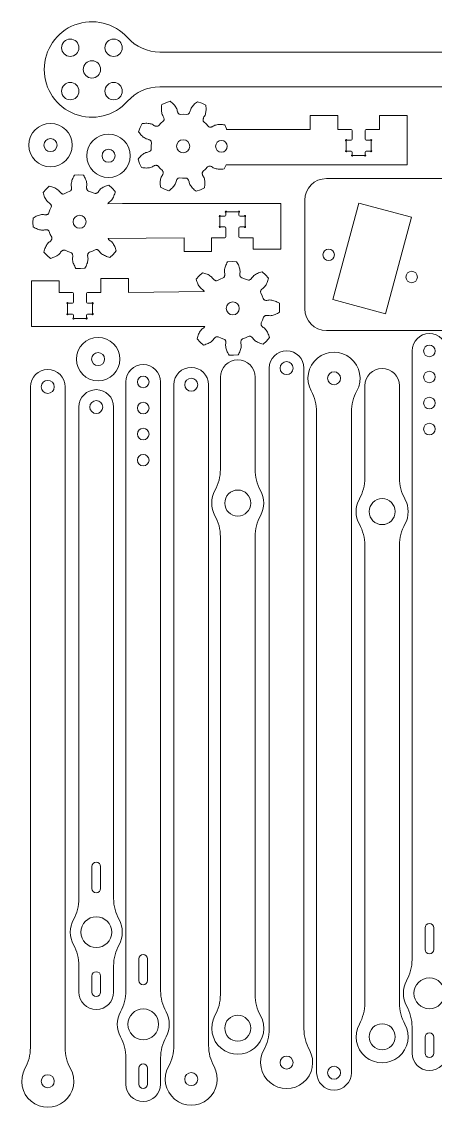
# Model space of a CAD drawing. Header units: millimetres. Extents: x 86 to 338, y 16 to 266.
# Drawn here: x 85.6 to 180.9, y 16.3 to 266.4 of the extents above; entities that cross this region are included whole.
import ezdxf

# ---------------------------------------------------------------- set-up
doc = ezdxf.new("R2010")
doc.units = ezdxf.units.MM

msp = doc.modelspace()

# ---------------------------------------------------------------- linework, layer by layer
at = {"color": 7, "linetype": 'Continuous', "lineweight": 15}
for p, q in [((215.03, 259.38), (117.42, 259.38)), ((117.42, 251.38), (215.03, 251.38)), ((118.81, 247.72), (117.87, 247.29)), ((119.79, 248.05), (118.81, 247.72)), ((120.02, 247.88), (119.79, 248.05)), ((120.23, 247.7), (120.02, 247.88)), ((120.43, 247.51), (120.23, 247.7)), ((125.87, 247.79), (125.65, 247.61)), ((126.1, 247.95), (125.87, 247.79)), ((127.07, 247.59), (126.1, 247.95)), ((117.79, 246.73), (117.77, 246.46)), ((117.77, 246.46), (117.77, 246.19)), ((117.77, 246.19), (117.78, 245.93)), ((117.78, 245.93), (117.8, 245.68)), ((117.83, 247.01), (117.79, 246.73)), ((117.8, 245.68), (117.84, 245.43)), ((117.87, 247.29), (117.83, 247.01)), ((117.84, 245.43), (117.89, 245.2)), ((117.89, 245.2), (117.96, 244.97)), ((120.62, 247.32), (120.43, 247.51)), ((120.79, 247.13), (120.62, 247.32)), ((120.95, 246.93), (120.79, 247.13)), ((121.09, 246.72), (120.95, 246.93)), ((121.21, 246.51), (121.09, 246.72)), ((121.31, 246.3), (121.21, 246.51)), ((121.38, 246.08), (121.31, 246.3)), ((121.42, 245.85), (121.38, 246.08)), ((121.49, 245.63), (121.42, 245.85)), ((121.54, 245.53), (121.49, 245.63)), ((121.59, 245.42), (121.54, 245.53)), ((121.66, 245.31), (121.59, 245.42)), ((121.7, 245.26), (121.66, 245.31)), ((121.75, 245.21), (121.7, 245.26)), ((121.81, 245.16), (121.75, 245.21)), ((121.88, 245.11), (121.81, 245.16)), ((123.99, 245.13), (123.92, 245.08)), ((124.05, 245.18), (123.99, 245.13)), ((124.1, 245.23), (124.05, 245.18)), ((124.14, 245.28), (124.1, 245.23)), ((124.22, 245.38), (124.14, 245.28)), ((124.28, 245.48), (124.22, 245.38)), ((124.33, 245.59), (124.28, 245.48)), ((124.4, 245.81), (124.33, 245.59)), ((124.45, 246.03), (124.4, 245.81)), ((124.52, 246.25), (124.45, 246.03)), ((124.63, 246.46), (124.52, 246.25)), ((124.76, 246.66), (124.63, 246.46)), ((124.91, 246.86), (124.76, 246.66)), ((125.07, 247.06), (124.91, 246.86)), ((125.25, 247.25), (125.07, 247.06)), ((125.44, 247.43), (125.25, 247.25)), ((125.65, 247.61), (125.44, 247.43)), ((128, 247.13), (127.07, 247.59)), ((127.91, 245.04), (127.97, 245.27)), ((127.97, 245.27), (128.02, 245.52)), ((128.03, 246.85), (128, 247.13)), ((128.02, 245.52), (128.05, 245.77)), ((128.06, 246.57), (128.03, 246.85)), ((128.05, 245.77), (128.07, 246.03)), ((128.07, 246.3), (128.06, 246.57)), ((128.07, 246.03), (128.07, 246.3)), ((113.34, 242.9), (112.89, 241.97)), ((113.62, 242.94), (113.34, 242.9)), ((113.9, 242.96), (113.62, 242.94)), ((114.17, 242.97), (113.9, 242.96)), ((114.44, 242.97), (114.17, 242.97)), ((114.7, 242.95), (114.44, 242.97)), ((114.96, 242.92), (114.7, 242.95)), ((115.2, 242.88), (114.96, 242.92)), ((115.43, 242.82), (115.2, 242.88)), ((115.66, 242.74), (115.43, 242.82)), ((115.86, 242.63), (115.66, 242.74)), ((116.05, 242.5), (115.86, 242.63)), ((117.66, 242.98), (117.18, 242.46)), ((118.19, 243.44), (117.66, 242.98)), ((117.96, 244.97), (118.07, 244.77)), ((118.07, 244.77), (118.19, 244.57)), ((118.19, 244.57), (118.29, 244.37)), ((118.33, 243.62), (118.19, 243.44)), ((118.29, 244.37), (118.33, 244.26)), ((118.33, 244.26), (118.36, 244.14)), ((118.36, 243.72), (118.33, 243.62)), ((118.36, 244.14), (118.38, 244.02)), ((118.38, 243.8), (118.36, 243.72)), ((118.38, 244.02), (118.39, 243.95)), ((118.39, 243.88), (118.38, 243.8)), ((118.39, 243.95), (118.39, 243.88)), ((121.97, 245.07), (121.88, 245.11)), ((122.19, 245.03), (121.97, 245.07)), ((122.9, 245.05), (122.19, 245.03)), ((123.6, 245.01), (122.9, 245.05)), ((123.83, 245.04), (123.6, 245.01)), ((123.92, 245.08), (123.83, 245.04)), ((127.37, 243.74), (127.38, 243.81)), ((127.38, 243.66), (127.37, 243.74)), ((127.38, 243.87), (127.41, 244)), ((127.38, 243.81), (127.38, 243.87)), ((127.39, 243.58), (127.38, 243.66)), ((127.43, 243.48), (127.39, 243.58)), ((127.41, 244), (127.44, 244.11)), ((127.56, 243.3), (127.43, 243.48)), ((127.44, 244.11), (127.49, 244.22)), ((127.49, 244.22), (127.59, 244.43)), ((128.07, 242.82), (127.56, 243.3)), ((127.59, 244.43), (127.72, 244.61)), ((127.72, 244.61), (127.83, 244.82)), ((127.83, 244.82), (127.91, 245.04)), ((128.54, 242.29), (128.07, 242.82)), ((130.53, 242.64), (130.29, 242.58)), ((130.77, 242.67), (130.53, 242.64)), ((131.03, 242.7), (130.77, 242.67)), ((131.29, 242.71), (131.03, 242.7)), ((131.56, 242.7), (131.29, 242.71)), ((131.83, 242.68), (131.56, 242.7)), ((132.11, 242.65), (131.83, 242.68)), ((132.39, 242.6), (132.11, 242.65)), ((152.07, 244.74), (152.07, 241.56)), ((158.42, 244.74), (152.07, 244.74)), ((158.42, 241.56), (158.42, 244.74)), ((168.02, 244.74), (168.02, 241.56)), ((174.37, 244.74), (168.02, 244.74)), ((174.37, 233.4), (174.37, 244.74)), ((112.89, 241.97), (112.52, 241.01)), ((112.52, 241.01), (112.69, 240.77)), ((112.69, 240.77), (112.86, 240.55)), ((112.86, 240.55), (113.04, 240.35)), ((113.04, 240.35), (113.22, 240.16)), ((113.22, 240.16), (113.41, 239.98)), ((116.25, 242.39), (116.05, 242.5)), ((116.36, 242.35), (116.25, 242.39)), ((116.48, 242.31), (116.36, 242.35)), ((116.6, 242.29), (116.48, 242.31)), ((116.67, 242.28), (116.6, 242.29)), ((116.74, 242.28), (116.67, 242.28)), ((116.81, 242.28), (116.74, 242.28)), ((116.89, 242.3), (116.81, 242.28)), ((116.99, 242.33), (116.89, 242.3)), ((117.18, 242.46), (116.99, 242.33)), ((128.72, 242.15), (128.54, 242.29)), ((128.82, 242.11), (128.72, 242.15)), ((128.9, 242.09), (128.82, 242.11)), ((128.97, 242.09), (128.9, 242.09)), ((129.04, 242.09), (128.97, 242.09)), ((129.11, 242.09), (129.04, 242.09)), ((129.24, 242.11), (129.11, 242.09)), ((129.35, 242.14), (129.24, 242.11)), ((129.46, 242.18), (129.35, 242.14)), ((129.67, 242.29), (129.46, 242.18)), ((129.86, 242.41), (129.67, 242.29)), ((130.07, 242.51), (129.86, 242.41)), ((130.29, 242.58), (130.07, 242.51)), ((132.81, 241.66), (132.39, 242.6)), ((132.81, 241.56), (132.81, 241.66)), ((152.07, 241.56), (132.81, 241.56)), ((161.47, 241.56), (158.42, 241.56)), ((161.72, 239.31), (161.72, 241.31)), ((164.72, 241.31), (164.72, 239.31)), ((168.02, 241.56), (164.97, 241.56)), ((113.41, 239.98), (113.61, 239.81)), ((113.61, 239.81), (113.81, 239.67)), ((113.81, 239.67), (114.02, 239.54)), ((114.02, 239.54), (114.23, 239.43)), ((114.23, 239.43), (114.44, 239.36)), ((114.44, 239.36), (114.67, 239.31)), ((114.67, 239.31), (114.88, 239.23)), ((114.88, 239.23), (114.99, 239.18)), ((114.99, 239.18), (115.1, 239.12)), ((115.1, 239.12), (115.2, 239.05)), ((115.2, 239.05), (115.25, 239.01)), ((115.25, 239.01), (115.3, 238.96)), ((115.3, 238.96), (115.35, 238.9)), ((115.35, 238.9), (115.39, 238.83)), ((115.39, 238.83), (115.44, 238.73)), ((115.46, 238.51), (115.42, 237.8)), ((115.42, 237.8), (115.44, 237.1)), ((115.44, 238.73), (115.46, 238.51)), ((160.32, 236.71), (160.32, 238.91)), ((160.47, 239.06), (161.47, 239.06)), ((164.97, 239.06), (165.97, 239.06)), ((166.12, 238.91), (166.12, 236.71)), ((112.77, 235.14), (112.6, 234.92)), ((112.96, 235.34), (112.77, 235.14)), ((113.15, 235.52), (112.96, 235.34)), ((113.35, 235.7), (113.15, 235.52)), ((113.55, 235.85), (113.35, 235.7)), ((113.75, 235.99), (113.55, 235.85)), ((113.96, 236.12), (113.75, 235.99)), ((114.18, 236.22), (113.96, 236.12)), ((114.4, 236.28), (114.18, 236.22)), ((114.62, 236.33), (114.4, 236.28)), ((114.84, 236.39), (114.62, 236.33)), ((114.95, 236.44), (114.84, 236.39)), ((115.05, 236.5), (114.95, 236.44)), ((115.16, 236.57), (115.05, 236.5)), ((115.21, 236.61), (115.16, 236.57)), ((115.26, 236.66), (115.21, 236.61)), ((115.31, 236.71), (115.26, 236.66)), ((115.36, 236.78), (115.31, 236.71)), ((115.41, 236.87), (115.36, 236.78)), ((115.44, 237.1), (115.41, 236.87)), ((161.47, 236.56), (160.47, 236.56)), ((161.72, 235.71), (161.72, 236.31)), ((164.57, 235.56), (161.87, 235.56)), ((164.72, 236.31), (164.72, 235.71)), ((165.97, 236.56), (164.97, 236.56)), ((112.6, 234.92), (112.42, 234.7)), ((112.42, 234.7), (112.76, 233.72)), ((112.76, 233.72), (113.18, 232.78)), ((113.18, 232.78), (113.46, 232.73)), ((113.46, 232.73), (113.74, 232.7)), ((113.74, 232.7), (114.01, 232.68)), ((114.01, 232.68), (114.28, 232.67)), ((114.28, 232.67), (114.54, 232.68)), ((114.54, 232.68), (114.79, 232.7)), ((114.79, 232.7), (115.04, 232.74)), ((115.04, 232.74), (115.28, 232.8)), ((115.28, 232.8), (115.5, 232.87)), ((115.5, 232.87), (115.71, 232.97)), ((115.71, 232.97), (115.9, 233.09)), ((115.9, 233.09), (116.11, 233.19)), ((116.11, 233.19), (116.22, 233.23)), ((116.22, 233.23), (116.33, 233.27)), ((116.33, 233.27), (116.46, 233.29)), ((116.46, 233.29), (116.52, 233.29)), ((116.52, 233.29), (116.59, 233.29)), ((116.59, 233.29), (116.67, 233.28)), ((116.67, 233.28), (116.75, 233.27)), ((116.75, 233.27), (116.85, 233.23)), ((116.85, 233.23), (117.03, 233.09)), ((117.03, 233.09), (117.49, 232.56)), ((127.91, 232.4), (128.39, 232.91)), ((128.39, 232.91), (128.58, 233.05)), ((128.58, 233.05), (128.68, 233.08)), ((128.68, 233.08), (128.76, 233.09)), ((128.76, 233.09), (128.83, 233.1)), ((128.83, 233.1), (128.9, 233.1)), ((128.9, 233.1), (128.97, 233.09)), ((128.97, 233.09), (129.09, 233.07)), ((129.09, 233.07), (129.21, 233.03)), ((129.21, 233.03), (129.32, 232.99)), ((129.32, 232.99), (129.52, 232.88)), ((129.52, 232.88), (129.71, 232.75)), ((129.71, 232.75), (129.91, 232.64)), ((129.91, 232.64), (130.13, 232.56)), ((132.23, 232.48), (132.68, 233.41)), ((132.68, 233.41), (132.68, 233.39)), ((132.68, 233.39), (174.37, 233.4)), ((97.35, 230.27), (97.25, 230.02)), ((97.46, 230.51), (97.35, 230.27)), ((97.59, 230.76), (97.46, 230.51)), ((97.74, 231.01), (97.59, 230.76)), ((98.77, 231.07), (97.74, 231.01)), ((99.8, 231.04), (98.77, 231.07)), ((99.95, 230.8), (99.8, 231.04)), ((100.09, 230.56), (99.95, 230.8)), ((100.21, 230.31), (100.09, 230.56)), ((100.32, 230.07), (100.21, 230.31)), ((117.49, 232.56), (118.01, 232.08)), ((117.66, 230.34), (117.6, 230.1)), ((117.74, 230.56), (117.66, 230.34)), ((117.85, 230.76), (117.74, 230.56)), ((117.97, 230.95), (117.85, 230.76)), ((118.08, 231.16), (117.97, 230.95)), ((118.01, 232.08), (118.14, 231.9)), ((118.13, 231.26), (118.08, 231.16)), ((118.16, 231.38), (118.13, 231.26)), ((118.14, 231.9), (118.18, 231.8)), ((118.19, 231.5), (118.16, 231.38)), ((118.18, 231.8), (118.19, 231.72)), ((118.19, 231.72), (118.19, 231.64)), ((118.19, 231.64), (118.19, 231.57)), ((118.19, 231.57), (118.19, 231.5)), ((121.42, 230.1), (121.47, 230.15)), ((121.47, 230.15), (121.52, 230.2)), ((121.52, 230.2), (121.58, 230.25)), ((121.58, 230.25), (121.65, 230.3)), ((121.65, 230.3), (121.74, 230.34)), ((121.74, 230.34), (121.96, 230.37)), ((121.96, 230.37), (122.67, 230.32)), ((122.67, 230.32), (123.37, 230.35)), ((123.37, 230.35), (123.6, 230.31)), ((123.6, 230.31), (123.69, 230.26)), ((123.69, 230.26), (123.76, 230.22)), ((123.76, 230.22), (123.82, 230.17)), ((123.82, 230.17), (123.86, 230.11)), ((127.18, 231.5), (127.19, 231.57)), ((127.18, 231.43), (127.18, 231.5)), ((127.19, 231.36), (127.18, 231.43)), ((127.19, 231.57), (127.21, 231.66)), ((127.21, 231.24), (127.19, 231.36)), ((127.21, 231.66), (127.24, 231.75)), ((127.24, 231.12), (127.21, 231.24)), ((127.24, 231.75), (127.38, 231.93)), ((127.28, 231.01), (127.24, 231.12)), ((127.38, 230.8), (127.28, 231.01)), ((127.38, 231.93), (127.91, 232.4)), ((127.5, 230.61), (127.38, 230.8)), ((127.61, 230.41), (127.5, 230.61)), ((127.68, 230.18), (127.61, 230.41)), ((127.73, 229.95), (127.68, 230.18)), ((130.13, 232.56), (130.37, 232.5)), ((130.37, 232.5), (130.61, 232.45)), ((130.61, 232.45), (130.87, 232.42)), ((130.87, 232.42), (131.13, 232.41)), ((131.13, 232.41), (131.39, 232.41)), ((131.39, 232.41), (131.67, 232.42)), ((131.67, 232.42), (131.94, 232.44)), ((131.94, 232.44), (132.23, 232.48)), ((214.98, 230.24), (155.8, 230.24)), ((91.19, 227.8), (90.51, 227.02)), ((91.95, 228.5), (91.19, 227.8)), ((92.22, 228.44), (91.95, 228.5)), ((92.49, 228.36), (92.22, 228.44)), ((92.75, 228.28), (92.49, 228.36)), ((93, 228.18), (92.75, 228.28)), ((93.24, 228.07), (93, 228.18)), ((93.46, 227.95), (93.24, 228.07)), ((93.68, 227.82), (93.46, 227.95)), ((93.87, 227.68), (93.68, 227.82)), ((94.05, 227.53), (93.87, 227.68)), ((97.01, 227.63), (96.98, 227.57)), ((97.01, 229.04), (97, 228.81)), ((97, 228.81), (97.02, 228.58)), ((97.05, 229.28), (97.01, 229.04)), ((97.04, 227.7), (97.01, 227.63)), ((97.02, 228.58), (97.07, 228.35)), ((97.06, 227.76), (97.04, 227.7)), ((97.1, 229.53), (97.05, 229.28)), ((97.08, 227.89), (97.06, 227.76)), ((97.07, 228.35), (97.09, 228.13)), ((97.09, 228.01), (97.08, 227.89)), ((97.09, 228.13), (97.09, 228.01)), ((97.17, 229.77), (97.1, 229.53)), ((97.25, 230.02), (97.17, 229.77)), ((100.41, 229.82), (100.32, 230.07)), ((100.49, 229.58), (100.41, 229.82)), ((100.55, 229.34), (100.49, 229.58)), ((100.53, 228.18), (100.55, 228.41)), ((100.54, 228.06), (100.53, 228.18)), ((100.56, 227.94), (100.54, 228.06)), ((100.59, 229.1), (100.55, 229.34)), ((100.55, 228.41), (100.59, 228.63)), ((100.58, 227.82), (100.56, 227.94)), ((100.6, 227.76), (100.58, 227.82)), ((100.6, 228.86), (100.59, 229.1)), ((100.59, 228.63), (100.6, 228.86)), ((100.63, 227.69), (100.6, 227.76)), ((100.67, 227.63), (100.63, 227.69)), ((100.71, 227.56), (100.67, 227.63)), ((103.59, 227.68), (103.44, 227.5)), ((103.77, 227.84), (103.59, 227.68)), ((103.96, 227.99), (103.77, 227.84)), ((104.17, 228.12), (103.96, 227.99)), ((104.39, 228.25), (104.17, 228.12)), ((104.62, 228.36), (104.39, 228.25)), ((104.87, 228.47), (104.62, 228.36)), ((105.13, 228.56), (104.87, 228.47)), ((105.39, 228.64), (105.13, 228.56)), ((105.67, 228.72), (105.39, 228.64)), ((106.44, 228.04), (105.67, 228.72)), ((107.15, 227.28), (106.44, 228.04)), ((117.52, 229.61), (117.5, 229.35)), ((117.5, 229.35), (117.5, 229.08)), ((117.5, 229.08), (117.51, 228.81)), ((117.51, 228.81), (117.54, 228.53)), ((117.55, 229.86), (117.52, 229.61)), ((117.54, 228.53), (117.57, 228.25)), ((117.6, 230.1), (117.55, 229.86)), ((117.57, 228.25), (118.5, 227.79)), ((118.5, 227.79), (119.47, 227.43)), ((119.7, 227.59), (119.92, 227.76)), ((119.92, 227.76), (120.13, 227.94)), ((120.13, 227.94), (120.32, 228.13)), ((120.32, 228.13), (120.5, 228.32)), ((120.5, 228.32), (120.66, 228.51)), ((120.66, 228.51), (120.81, 228.71)), ((120.81, 228.71), (120.94, 228.92)), ((120.94, 228.92), (121.04, 229.13)), ((121.04, 229.13), (121.12, 229.35)), ((121.12, 229.35), (121.17, 229.57)), ((121.17, 229.57), (121.24, 229.79)), ((121.24, 229.79), (121.29, 229.9)), ((121.29, 229.9), (121.35, 230)), ((121.35, 230), (121.42, 230.1)), ((123.86, 230.11), (123.91, 230.06)), ((123.91, 230.06), (123.98, 229.96)), ((123.98, 229.96), (124.03, 229.85)), ((124.03, 229.85), (124.08, 229.74)), ((124.08, 229.74), (124.15, 229.52)), ((124.15, 229.52), (124.19, 229.3)), ((124.19, 229.3), (124.26, 229.08)), ((124.26, 229.08), (124.36, 228.87)), ((124.36, 228.87), (124.48, 228.66)), ((124.48, 228.66), (124.62, 228.45)), ((124.62, 228.45), (124.78, 228.25)), ((124.78, 228.25), (124.95, 228.06)), ((124.95, 228.06), (125.14, 227.86)), ((125.14, 227.86), (125.34, 227.68)), ((125.34, 227.68), (125.55, 227.5)), ((125.78, 227.33), (126.75, 227.66)), ((126.75, 227.66), (127.7, 228.09)), ((127.7, 228.09), (127.74, 228.37)), ((127.77, 229.7), (127.73, 229.95)), ((127.74, 228.37), (127.78, 228.65)), ((127.79, 229.45), (127.77, 229.7)), ((127.78, 228.65), (127.8, 228.92)), ((127.8, 229.18), (127.79, 229.45)), ((127.8, 228.92), (127.8, 229.18)), ((90.51, 227.02), (90.58, 226.74)), ((90.58, 226.74), (90.67, 226.48)), ((90.67, 226.48), (90.76, 226.22)), ((90.76, 226.22), (90.87, 225.98)), ((90.87, 225.98), (90.98, 225.74)), ((90.98, 225.74), (91.11, 225.52)), ((91.11, 225.52), (91.24, 225.31)), ((91.24, 225.31), (91.39, 225.12)), ((91.39, 225.12), (91.55, 224.94)), ((94.21, 227.36), (94.05, 227.53)), ((94.34, 227.17), (94.21, 227.36)), ((94.49, 227), (94.34, 227.17)), ((94.57, 226.92), (94.49, 227)), ((94.67, 226.84), (94.57, 226.92)), ((94.78, 226.78), (94.67, 226.84)), ((94.84, 226.75), (94.78, 226.78)), ((94.9, 226.72), (94.84, 226.75)), ((94.97, 226.7), (94.9, 226.72)), ((95.06, 226.68), (94.97, 226.7)), ((95.16, 226.68), (95.06, 226.68)), ((95.38, 226.74), (95.16, 226.68)), ((96.01, 227.05), (95.38, 226.74)), ((96.67, 227.3), (96.01, 227.05)), ((96.87, 227.42), (96.67, 227.3)), ((96.93, 227.5), (96.87, 227.42)), ((96.98, 227.57), (96.93, 227.5)), ((100.78, 227.48), (100.71, 227.56)), ((100.98, 227.37), (100.78, 227.48)), ((101.65, 227.14), (100.98, 227.37)), ((102.29, 226.85), (101.65, 227.14)), ((102.51, 226.79), (102.29, 226.85)), ((102.62, 226.8), (102.51, 226.79)), ((102.7, 226.82), (102.62, 226.8)), ((102.77, 226.85), (102.7, 226.82)), ((102.83, 226.87), (102.77, 226.85)), ((102.89, 226.91), (102.83, 226.87)), ((103, 226.98), (102.89, 226.91)), ((103.09, 227.05), (103, 226.98)), ((103.17, 227.13), (103.09, 227.05)), ((103.32, 227.31), (103.17, 227.13)), ((103.44, 227.5), (103.32, 227.31)), ((106.01, 225.02), (106.18, 225.17)), ((106.18, 225.17), (106.33, 225.35)), ((106.33, 225.35), (106.47, 225.55)), ((106.47, 225.55), (106.6, 225.76)), ((106.6, 225.76), (106.72, 225.99)), ((106.72, 225.99), (106.83, 226.23)), ((106.83, 226.23), (106.92, 226.48)), ((106.92, 226.48), (107.01, 226.73)), ((107.01, 226.73), (107.09, 227)), ((107.09, 227), (107.15, 227.28)), ((119.47, 227.43), (119.7, 227.59)), ((125.55, 227.5), (125.78, 227.33)), ((150.8, 225.24), (150.8, 200.24)), ((91.55, 224.94), (91.72, 224.8)), ((91.72, 224.8), (91.92, 224.67)), ((92.09, 223), (91.86, 222.33)), ((91.92, 224.67), (92.09, 224.53)), ((92.09, 224.53), (92.17, 224.44)), ((92.38, 223.64), (92.09, 223)), ((92.17, 224.44), (92.25, 224.35)), ((92.25, 224.35), (92.32, 224.24)), ((92.32, 224.24), (92.35, 224.19)), ((92.35, 224.19), (92.38, 224.12)), ((92.38, 224.12), (92.41, 224.05)), ((92.43, 223.87), (92.38, 223.64)), ((92.41, 224.05), (92.42, 223.97)), ((92.42, 223.97), (92.43, 223.87)), ((105.43, 224.45), (105.49, 224.56)), ((105.46, 224.42), (105.43, 224.45)), ((108.84, 224.46), (105.46, 224.42)), ((105.49, 224.56), (105.57, 224.65)), ((105.57, 224.65), (105.65, 224.74)), ((105.65, 224.74), (105.82, 224.89)), ((105.82, 224.89), (106.01, 225.02)), ((145.29, 224.46), (108.84, 224.46)), ((145.29, 213.97), (145.29, 224.46)), ((163.26, 224.57), (157.31, 202.35)), ((175.39, 221.32), (163.26, 224.57)), ((88.19, 221.15), (88.15, 220.12)), ((88.15, 220.12), (88.22, 219.09)), ((88.43, 221.3), (88.19, 221.15)), ((88.67, 221.44), (88.43, 221.3)), ((88.92, 221.56), (88.67, 221.44)), ((89.16, 221.67), (88.92, 221.56)), ((89.4, 221.76), (89.16, 221.67)), ((89.65, 221.84), (89.4, 221.76)), ((89.89, 221.9), (89.65, 221.84)), ((90.13, 221.94), (89.89, 221.9)), ((90.36, 221.96), (90.13, 221.94)), ((90.59, 221.94), (90.36, 221.96)), ((90.82, 221.9), (90.59, 221.94)), ((91.05, 221.89), (90.82, 221.9)), ((91.17, 221.89), (91.05, 221.89)), ((91.28, 221.91), (91.17, 221.89)), ((91.41, 221.94), (91.28, 221.91)), ((91.47, 221.96), (91.41, 221.94)), ((91.54, 221.98), (91.47, 221.96)), ((91.6, 222.02), (91.54, 221.98)), ((91.67, 222.07), (91.6, 222.02)), ((91.75, 222.14), (91.67, 222.07)), ((91.86, 222.33), (91.75, 222.14)), ((131.24, 219.24), (131.24, 221.44)), ((131.39, 221.59), (132.39, 221.59)), ((132.64, 221.84), (132.64, 222.44)), ((132.79, 222.59), (135.49, 222.59)), ((135.64, 222.44), (135.64, 221.84)), ((135.89, 221.59), (136.89, 221.59)), ((137.04, 221.44), (137.04, 219.24)), ((169.43, 199.1), (175.39, 221.32)), ((88.22, 219.09), (88.47, 218.95)), ((88.47, 218.95), (88.71, 218.82)), ((88.71, 218.82), (88.96, 218.7)), ((88.96, 218.7), (89.21, 218.6)), ((89.21, 218.6), (89.46, 218.52)), ((89.46, 218.52), (89.7, 218.45)), ((89.7, 218.45), (89.94, 218.4)), ((89.94, 218.4), (90.18, 218.37)), ((90.18, 218.37), (90.42, 218.35)), ((90.42, 218.35), (90.65, 218.38)), ((90.65, 218.38), (90.87, 218.42)), ((90.87, 218.42), (91.1, 218.45)), ((91.1, 218.45), (91.22, 218.44)), ((91.22, 218.44), (91.34, 218.43)), ((91.34, 218.43), (91.46, 218.41)), ((91.46, 218.41), (91.53, 218.39)), ((91.53, 218.39), (91.59, 218.36)), ((91.59, 218.36), (91.66, 218.33)), ((91.66, 218.33), (91.73, 218.29)), ((91.73, 218.29), (91.81, 218.22)), ((91.81, 218.22), (91.93, 218.02)), ((91.93, 218.02), (92.18, 217.36)), ((132.39, 219.09), (131.39, 219.09)), ((132.64, 216.84), (132.64, 218.84)), ((135.64, 218.84), (135.64, 216.84)), ((136.89, 219.09), (135.89, 219.09)), ((91.54, 215.23), (91.4, 215.03)), ((91.7, 215.41), (91.54, 215.23)), ((91.87, 215.56), (91.7, 215.41)), ((92.06, 215.69), (91.87, 215.56)), ((92.23, 215.84), (92.06, 215.69)), ((92.18, 217.36), (92.49, 216.73)), ((92.31, 215.93), (92.23, 215.84)), ((92.38, 216.02), (92.31, 215.93)), ((92.45, 216.13), (92.38, 216.02)), ((92.48, 216.19), (92.45, 216.13)), ((92.5, 216.25), (92.48, 216.19)), ((92.49, 216.73), (92.55, 216.51)), ((92.53, 216.33), (92.5, 216.25)), ((92.54, 216.41), (92.53, 216.33)), ((92.55, 216.51), (92.54, 216.41)), ((105.51, 216.4), (122.99, 216.59)), ((105.52, 216.39), (105.51, 216.4)), ((105.55, 216.34), (105.52, 216.39)), ((105.62, 216.23), (105.55, 216.34)), ((105.7, 216.14), (105.62, 216.23)), ((105.78, 216.05), (105.7, 216.14)), ((105.96, 215.91), (105.78, 216.05)), ((106.15, 215.78), (105.96, 215.91)), ((106.33, 215.64), (106.15, 215.78)), ((106.49, 215.46), (106.33, 215.64)), ((106.63, 215.27), (106.49, 215.46)), ((106.77, 215.06), (106.63, 215.27)), ((122.99, 216.59), (122.99, 213.41)), ((129.34, 216.59), (132.39, 216.59)), ((129.34, 213.41), (129.34, 216.59)), ((135.89, 216.59), (138.94, 216.59)), ((138.94, 216.59), (138.94, 213.97)), ((90.79, 213.58), (90.72, 213.3)), ((90.72, 213.3), (91.43, 212.54)), ((90.86, 213.84), (90.79, 213.58)), ((90.95, 214.1), (90.86, 213.84)), ((91.05, 214.35), (90.95, 214.1)), ((91.16, 214.59), (91.05, 214.35)), ((91.27, 214.82), (91.16, 214.59)), ((91.4, 215.03), (91.27, 214.82)), ((93.92, 212.59), (94.11, 212.74)), ((94.11, 212.74), (94.28, 212.9)), ((94.28, 212.9), (94.43, 213.08)), ((94.43, 213.08), (94.55, 213.27)), ((94.55, 213.27), (94.7, 213.44)), ((94.7, 213.44), (94.78, 213.53)), ((94.78, 213.53), (94.88, 213.6)), ((94.88, 213.6), (94.98, 213.67)), ((94.98, 213.67), (95.04, 213.7)), ((95.04, 213.7), (95.11, 213.73)), ((95.11, 213.73), (95.18, 213.76)), ((95.18, 213.76), (95.26, 213.78)), ((95.26, 213.78), (95.36, 213.78)), ((95.36, 213.78), (95.58, 213.73)), ((95.58, 213.73), (96.23, 213.44)), ((96.23, 213.44), (96.89, 213.21)), ((96.89, 213.21), (97.09, 213.1)), ((97.09, 213.1), (97.16, 213.02)), ((97.16, 213.02), (97.21, 212.95)), ((97.21, 212.95), (97.24, 212.89)), ((97.24, 212.89), (97.27, 212.82)), ((97.27, 212.82), (97.29, 212.76)), ((97.29, 212.76), (97.32, 212.64)), ((97.32, 212.64), (97.33, 212.52)), ((100.78, 212.57), (100.79, 212.69)), ((100.79, 212.69), (100.82, 212.82)), ((100.82, 212.82), (100.84, 212.88)), ((100.84, 212.88), (100.86, 212.94)), ((100.86, 212.94), (100.9, 213.01)), ((100.9, 213.01), (100.94, 213.08)), ((100.94, 213.08), (101.01, 213.16)), ((101.01, 213.16), (101.2, 213.28)), ((101.2, 213.28), (101.86, 213.53)), ((101.86, 213.53), (102.5, 213.84)), ((102.5, 213.84), (102.72, 213.9)), ((102.72, 213.9), (102.82, 213.9)), ((102.82, 213.9), (102.9, 213.88)), ((102.9, 213.88), (102.97, 213.86)), ((102.97, 213.86), (103.04, 213.83)), ((103.04, 213.83), (103.1, 213.8)), ((103.1, 213.8), (103.2, 213.73)), ((103.2, 213.73), (103.3, 213.66)), ((103.3, 213.66), (103.39, 213.58)), ((103.39, 213.58), (103.54, 213.41)), ((103.54, 213.41), (103.67, 213.22)), ((103.67, 213.22), (103.82, 213.05)), ((103.82, 213.05), (104, 212.9)), ((104, 212.9), (104.2, 212.75)), ((104.2, 212.75), (104.41, 212.63)), ((104.41, 212.63), (104.64, 212.51)), ((105.93, 212.08), (106.68, 212.78)), ((106.68, 212.78), (107.37, 213.56)), ((106.89, 214.84), (106.77, 215.06)), ((107.01, 214.6), (106.89, 214.84)), ((107.11, 214.36), (107.01, 214.6)), ((107.21, 214.1), (107.11, 214.36)), ((107.29, 213.84), (107.21, 214.1)), ((107.37, 213.56), (107.29, 213.84)), ((122.99, 213.41), (129.34, 213.41)), ((138.94, 213.97), (145.29, 213.97)), ((91.43, 212.54), (92.21, 211.86)), ((92.21, 211.86), (92.48, 211.93)), ((92.48, 211.93), (92.75, 212.02)), ((92.75, 212.02), (93.01, 212.11)), ((93.01, 212.11), (93.25, 212.22)), ((93.25, 212.22), (93.49, 212.33)), ((93.49, 212.33), (93.71, 212.46)), ((93.71, 212.46), (93.92, 212.59)), ((97.29, 211.95), (97.27, 211.72)), ((97.27, 211.72), (97.29, 211.48)), ((97.33, 212.17), (97.29, 211.95)), ((97.29, 211.48), (97.33, 211.24)), ((97.33, 212.52), (97.34, 212.4)), ((97.34, 212.4), (97.33, 212.17)), ((97.33, 211.24), (97.39, 211)), ((97.39, 211), (97.46, 210.76)), ((97.46, 210.76), (97.56, 210.51)), ((97.56, 210.51), (97.66, 210.27)), ((97.66, 210.27), (97.79, 210.02)), ((100.41, 210.07), (100.52, 210.31)), ((100.52, 210.31), (100.62, 210.56)), ((100.62, 210.56), (100.71, 210.81)), ((100.71, 210.81), (100.78, 211.05)), ((100.78, 212.45), (100.78, 212.57)), ((100.8, 212.22), (100.78, 212.45)), ((100.78, 211.05), (100.83, 211.3)), ((100.85, 212), (100.8, 212.22)), ((100.83, 211.3), (100.86, 211.54)), ((100.87, 211.77), (100.85, 212)), ((100.86, 211.54), (100.87, 211.77)), ((104.64, 212.51), (104.87, 212.4)), ((104.87, 212.4), (105.12, 212.3)), ((105.12, 212.3), (105.38, 212.22)), ((105.38, 212.22), (105.65, 212.14)), ((105.65, 212.14), (105.93, 212.08)), ((132.65, 210.3), (132.55, 210.05)), ((132.76, 210.54), (132.65, 210.3)), ((132.89, 210.79), (132.76, 210.54)), ((133.03, 211.04), (132.89, 210.79)), ((134.06, 211.1), (133.03, 211.04)), ((135.1, 211.07), (134.06, 211.1)), ((135.25, 210.83), (135.1, 211.07)), ((135.38, 210.59), (135.25, 210.83)), ((135.51, 210.34), (135.38, 210.59)), ((135.61, 210.1), (135.51, 210.34)), ((97.79, 210.02), (97.92, 209.78)), ((97.92, 209.78), (98.07, 209.54)), ((98.07, 209.54), (99.11, 209.51)), ((99.11, 209.51), (100.14, 209.57)), ((100.14, 209.57), (100.28, 209.82)), ((100.28, 209.82), (100.41, 210.07)), ((126.49, 207.83), (125.81, 207.05)), ((127.24, 208.53), (126.49, 207.83)), ((127.52, 208.47), (127.24, 208.53)), ((127.79, 208.39), (127.52, 208.47)), ((128.05, 208.31), (127.79, 208.39)), ((128.3, 208.21), (128.05, 208.31)), ((128.53, 208.1), (128.3, 208.21)), ((128.76, 207.98), (128.53, 208.1)), ((128.97, 207.85), (128.76, 207.98)), ((129.17, 207.71), (128.97, 207.85)), ((129.35, 207.56), (129.17, 207.71)), ((132.31, 207.66), (132.27, 207.6)), ((132.31, 209.07), (132.3, 208.84)), ((132.3, 208.84), (132.32, 208.61)), ((132.34, 209.31), (132.31, 209.07)), ((132.33, 207.73), (132.31, 207.66)), ((132.32, 208.61), (132.37, 208.38)), ((132.35, 207.79), (132.33, 207.73)), ((132.39, 209.56), (132.34, 209.31)), ((132.38, 207.92), (132.35, 207.79)), ((132.37, 208.38), (132.39, 208.16)), ((132.39, 208.04), (132.38, 207.92)), ((132.46, 209.8), (132.39, 209.56)), ((132.39, 208.16), (132.39, 208.04)), ((132.55, 210.05), (132.46, 209.8)), ((135.71, 209.85), (135.61, 210.1)), ((135.78, 209.61), (135.71, 209.85)), ((135.84, 209.37), (135.78, 209.61)), ((135.83, 208.21), (135.85, 208.44)), ((135.84, 208.09), (135.83, 208.21)), ((135.88, 209.13), (135.84, 209.37)), ((135.85, 207.97), (135.84, 208.09)), ((135.85, 208.44), (135.89, 208.66)), ((135.88, 207.85), (135.85, 207.97)), ((135.9, 208.89), (135.88, 209.13)), ((135.9, 207.79), (135.88, 207.85)), ((135.89, 208.66), (135.9, 208.89)), ((135.93, 207.72), (135.9, 207.79)), ((135.96, 207.66), (135.93, 207.72)), ((136.01, 207.59), (135.96, 207.66)), ((138.89, 207.71), (138.74, 207.53)), ((139.06, 207.87), (138.89, 207.71)), ((139.26, 208.02), (139.06, 207.87)), ((139.46, 208.15), (139.26, 208.02)), ((139.69, 208.28), (139.46, 208.15)), ((139.92, 208.39), (139.69, 208.28)), ((140.17, 208.5), (139.92, 208.39)), ((140.42, 208.59), (140.17, 208.5)), ((140.69, 208.67), (140.42, 208.59)), ((140.96, 208.75), (140.69, 208.67)), ((141.74, 208.07), (140.96, 208.75)), ((142.45, 207.31), (141.74, 208.07)), ((87.88, 206.64), (87.88, 196.15)), ((94.23, 206.64), (87.88, 206.64)), ((94.23, 204.02), (94.23, 206.64)), ((103.83, 207.2), (103.83, 204.02)), ((110.18, 207.2), (103.83, 207.2)), ((110.18, 204.02), (110.18, 207.2)), ((125.81, 207.05), (125.88, 206.77)), ((125.88, 206.77), (125.96, 206.51)), ((125.96, 206.51), (126.06, 206.25)), ((126.06, 206.25), (126.16, 206.01)), ((126.16, 206.01), (126.28, 205.77)), ((126.28, 205.77), (126.4, 205.55)), ((126.4, 205.55), (126.54, 205.34)), ((126.54, 205.34), (126.68, 205.15)), ((126.68, 205.15), (126.84, 204.97)), ((129.5, 207.39), (129.35, 207.56)), ((129.63, 207.2), (129.5, 207.39)), ((129.78, 207.03), (129.63, 207.2)), ((129.87, 206.95), (129.78, 207.03)), ((129.97, 206.87), (129.87, 206.95)), ((130.07, 206.81), (129.97, 206.87)), ((130.13, 206.78), (130.07, 206.81)), ((130.2, 206.75), (130.13, 206.78)), ((130.27, 206.73), (130.2, 206.75)), ((130.35, 206.71), (130.27, 206.73)), ((130.46, 206.71), (130.35, 206.71)), ((130.68, 206.77), (130.46, 206.71)), ((131.31, 207.08), (130.68, 206.77)), ((131.97, 207.33), (131.31, 207.08)), ((132.16, 207.45), (131.97, 207.33)), ((132.23, 207.53), (132.16, 207.45)), ((132.27, 207.6), (132.23, 207.53)), ((136.08, 207.51), (136.01, 207.59)), ((136.28, 207.4), (136.08, 207.51)), ((136.95, 207.17), (136.28, 207.4)), ((137.59, 206.88), (136.95, 207.17)), ((137.81, 206.82), (137.59, 206.88)), ((137.91, 206.83), (137.81, 206.82)), ((137.99, 206.85), (137.91, 206.83)), ((138.07, 206.88), (137.99, 206.85)), ((138.13, 206.9), (138.07, 206.88)), ((138.19, 206.94), (138.13, 206.9)), ((138.29, 207.01), (138.19, 206.94)), ((138.39, 207.08), (138.29, 207.01)), ((138.47, 207.16), (138.39, 207.08)), ((138.62, 207.34), (138.47, 207.16)), ((138.74, 207.53), (138.62, 207.34)), ((141.3, 205.05), (141.47, 205.2)), ((141.47, 205.2), (141.63, 205.38)), ((141.63, 205.38), (141.77, 205.58)), ((141.77, 205.58), (141.9, 205.79)), ((141.9, 205.79), (142.02, 206.02)), ((142.02, 206.02), (142.12, 206.26)), ((142.12, 206.26), (142.22, 206.51)), ((142.22, 206.51), (142.31, 206.76)), ((142.31, 206.76), (142.38, 207.03)), ((142.38, 207.03), (142.45, 207.31)), ((97.28, 204.02), (94.23, 204.02)), ((97.53, 201.77), (97.53, 203.77)), ((100.53, 203.77), (100.53, 201.77)), ((103.83, 204.02), (100.78, 204.02)), ((127.66, 204.21), (110.18, 204.02)), ((126.84, 204.97), (127.02, 204.83)), ((127.02, 204.83), (127.21, 204.7)), ((127.21, 204.7), (127.39, 204.56)), ((127.39, 204.56), (127.47, 204.47)), ((127.47, 204.47), (127.55, 204.38)), ((127.55, 204.38), (127.62, 204.27)), ((127.62, 204.27), (127.65, 204.22)), ((127.65, 204.22), (127.66, 204.21)), ((140.62, 204.1), (140.63, 204.2)), ((140.68, 203.88), (140.62, 204.1)), ((140.63, 204.2), (140.64, 204.28)), ((140.64, 204.28), (140.67, 204.36)), ((140.67, 204.36), (140.69, 204.42)), ((140.99, 203.24), (140.68, 203.88)), ((140.69, 204.42), (140.72, 204.48)), ((140.72, 204.48), (140.79, 204.59)), ((140.79, 204.59), (140.86, 204.68)), ((140.86, 204.68), (140.94, 204.77)), ((140.94, 204.77), (141.11, 204.92)), ((141.24, 202.58), (140.99, 203.24)), ((141.11, 204.92), (141.3, 205.05)), ((96.13, 199.17), (96.13, 201.37)), ((96.28, 201.52), (97.28, 201.52)), ((100.78, 201.52), (101.78, 201.52)), ((101.93, 201.37), (101.93, 199.17)), ((141.36, 202.39), (141.24, 202.58)), ((141.44, 202.32), (141.36, 202.39)), ((141.51, 202.28), (141.44, 202.32)), ((141.58, 202.25), (141.51, 202.28)), ((141.64, 202.22), (141.58, 202.25)), ((141.71, 202.2), (141.64, 202.22)), ((141.83, 202.18), (141.71, 202.2)), ((141.95, 202.17), (141.83, 202.18)), ((142.07, 202.16), (141.95, 202.17)), ((142.3, 202.19), (142.07, 202.16)), ((142.52, 202.23), (142.3, 202.19)), ((142.75, 202.26), (142.52, 202.23)), ((142.99, 202.24), (142.75, 202.26)), ((143.23, 202.21), (142.99, 202.24)), ((143.47, 202.16), (143.23, 202.21)), ((143.72, 202.09), (143.47, 202.16)), ((143.96, 202.01), (143.72, 202.09)), ((144.21, 201.91), (143.96, 202.01)), ((144.46, 201.79), (144.21, 201.91)), ((144.71, 201.66), (144.46, 201.79)), ((144.95, 201.52), (144.71, 201.66)), ((145.02, 200.49), (144.95, 201.52)), ((144.99, 199.46), (145.02, 200.49)), ((157.31, 202.35), (169.43, 199.1)), ((97.28, 199.02), (96.28, 199.02)), ((97.53, 198.17), (97.53, 198.77)), ((100.38, 198.02), (97.68, 198.02)), ((100.53, 198.77), (100.53, 198.17)), ((101.78, 199.02), (100.78, 199.02)), ((140.79, 196.97), (141.08, 197.61)), ((141.08, 197.61), (141.31, 198.28)), ((141.31, 198.28), (141.42, 198.47)), ((141.42, 198.47), (141.5, 198.54)), ((141.5, 198.54), (141.57, 198.59)), ((141.57, 198.59), (141.64, 198.63)), ((141.64, 198.63), (141.7, 198.65)), ((141.7, 198.65), (141.76, 198.67)), ((141.76, 198.67), (141.89, 198.7)), ((141.89, 198.7), (142.01, 198.72)), ((142.01, 198.72), (142.12, 198.72)), ((142.12, 198.72), (142.35, 198.71)), ((142.35, 198.71), (142.58, 198.67)), ((142.58, 198.67), (142.81, 198.65)), ((142.81, 198.65), (143.04, 198.67)), ((143.04, 198.67), (143.28, 198.71)), ((143.28, 198.71), (143.52, 198.77)), ((143.52, 198.77), (143.77, 198.85)), ((143.77, 198.85), (144.01, 198.94)), ((144.01, 198.94), (144.26, 199.05)), ((144.26, 199.05), (144.5, 199.17)), ((144.5, 199.17), (144.74, 199.31)), ((144.74, 199.31), (144.99, 199.46)), ((87.88, 196.15), (124.34, 196.15)), ((124.34, 196.15), (127.71, 196.19)), ((126.84, 195.26), (126.7, 195.06)), ((126.99, 195.44), (126.84, 195.26)), ((127.17, 195.59), (126.99, 195.44)), ((127.35, 195.72), (127.17, 195.59)), ((127.53, 195.87), (127.35, 195.72)), ((127.61, 195.96), (127.53, 195.87)), ((127.68, 196.05), (127.61, 195.96)), ((127.75, 196.16), (127.68, 196.05)), ((127.71, 196.19), (127.75, 196.16)), ((140.74, 196.74), (140.79, 196.97)), ((140.75, 196.64), (140.74, 196.74)), ((140.77, 196.56), (140.75, 196.64)), ((140.79, 196.49), (140.77, 196.56)), ((140.82, 196.42), (140.79, 196.49)), ((140.85, 196.37), (140.82, 196.42)), ((140.92, 196.26), (140.85, 196.37)), ((141, 196.17), (140.92, 196.26)), ((141.08, 196.08), (141, 196.17)), ((141.26, 195.94), (141.08, 196.08)), ((141.45, 195.81), (141.26, 195.94)), ((141.62, 195.67), (141.45, 195.81)), ((141.78, 195.49), (141.62, 195.67)), ((141.93, 195.3), (141.78, 195.49)), ((142.07, 195.09), (141.93, 195.3)), ((155.8, 195.24), (214.98, 195.24)), ((126.09, 193.61), (126.02, 193.33)), ((126.02, 193.33), (126.73, 192.57)), ((126.16, 193.87), (126.09, 193.61)), ((126.25, 194.13), (126.16, 193.87)), ((126.34, 194.38), (126.25, 194.13)), ((126.45, 194.62), (126.34, 194.38)), ((126.57, 194.85), (126.45, 194.62)), ((126.7, 195.06), (126.57, 194.85)), ((129, 192.49), (129.21, 192.62)), ((129.21, 192.62), (129.41, 192.77)), ((129.41, 192.77), (129.58, 192.93)), ((129.58, 192.93), (129.73, 193.11)), ((129.73, 193.11), (129.85, 193.3)), ((129.85, 193.3), (130, 193.47)), ((130, 193.47), (130.08, 193.56)), ((130.08, 193.56), (130.17, 193.63)), ((130.17, 193.63), (130.28, 193.7)), ((130.28, 193.7), (130.34, 193.74)), ((130.34, 193.74), (130.4, 193.76)), ((130.4, 193.76), (130.47, 193.79)), ((130.47, 193.79), (130.56, 193.81)), ((130.56, 193.81), (130.66, 193.81)), ((130.66, 193.81), (130.88, 193.76)), ((130.88, 193.76), (131.52, 193.47)), ((131.52, 193.47), (132.19, 193.24)), ((132.19, 193.24), (132.39, 193.13)), ((132.39, 193.13), (132.46, 193.05)), ((132.46, 193.05), (132.5, 192.98)), ((132.5, 192.98), (132.54, 192.92)), ((132.54, 192.92), (132.57, 192.85)), ((132.57, 192.85), (132.59, 192.79)), ((132.59, 192.79), (132.62, 192.67)), ((132.62, 192.67), (132.63, 192.55)), ((136.08, 192.6), (136.09, 192.72)), ((136.08, 192.48), (136.08, 192.6)), ((136.09, 192.72), (136.12, 192.85)), ((136.12, 192.85), (136.14, 192.91)), ((136.14, 192.91), (136.16, 192.97)), ((136.16, 192.97), (136.19, 193.04)), ((136.19, 193.04), (136.24, 193.11)), ((136.24, 193.11), (136.3, 193.19)), ((136.3, 193.19), (136.5, 193.31)), ((136.5, 193.31), (137.16, 193.56)), ((137.16, 193.56), (137.79, 193.87)), ((137.79, 193.87), (138.01, 193.93)), ((138.01, 193.93), (138.12, 193.93)), ((138.12, 193.93), (138.2, 193.91)), ((138.2, 193.91), (138.27, 193.89)), ((138.27, 193.89), (138.33, 193.86)), ((138.33, 193.86), (138.39, 193.83)), ((138.39, 193.83), (138.5, 193.76)), ((138.5, 193.76), (138.6, 193.69)), ((138.6, 193.69), (138.68, 193.61)), ((138.68, 193.61), (138.84, 193.44)), ((138.84, 193.44), (138.97, 193.25)), ((138.97, 193.25), (139.12, 193.08)), ((139.12, 193.08), (139.3, 192.93)), ((139.3, 192.93), (139.49, 192.78)), ((139.49, 192.78), (139.71, 192.66)), ((139.71, 192.66), (139.93, 192.54)), ((141.23, 192.11), (141.98, 192.81)), ((141.98, 192.81), (142.66, 193.59)), ((142.19, 194.87), (142.07, 195.09)), ((142.31, 194.63), (142.19, 194.87)), ((142.41, 194.39), (142.31, 194.63)), ((142.5, 194.13), (142.41, 194.39)), ((142.59, 193.86), (142.5, 194.13)), ((142.66, 193.59), (142.59, 193.86)), ((126.73, 192.57), (127.5, 191.89)), ((127.5, 191.89), (127.78, 191.96)), ((127.78, 191.96), (128.05, 192.05)), ((128.05, 192.05), (128.3, 192.14)), ((128.3, 192.14), (128.55, 192.25)), ((128.55, 192.25), (128.78, 192.36)), ((128.78, 192.36), (129, 192.49)), ((132.58, 191.98), (132.57, 191.75)), ((132.57, 191.75), (132.59, 191.51)), ((132.62, 192.2), (132.58, 191.98)), ((132.59, 191.51), (132.63, 191.27)), ((132.64, 192.43), (132.62, 192.2)), ((132.63, 192.55), (132.64, 192.43)), ((132.63, 191.27), (132.69, 191.03)), ((132.69, 191.03), (132.76, 190.79)), ((132.76, 190.79), (132.85, 190.54)), ((132.85, 190.54), (132.96, 190.3)), ((132.96, 190.3), (133.08, 190.05)), ((135.71, 190.1), (135.82, 190.34)), ((135.82, 190.34), (135.92, 190.59)), ((135.92, 190.59), (136.01, 190.84)), ((136.01, 190.84), (136.07, 191.08)), ((136.07, 191.08), (136.13, 191.33)), ((136.1, 192.25), (136.08, 192.48)), ((136.15, 192.03), (136.1, 192.25)), ((136.13, 191.33), (136.16, 191.57)), ((136.17, 191.8), (136.15, 192.03)), ((136.16, 191.57), (136.17, 191.8)), ((139.93, 192.54), (140.17, 192.43)), ((140.17, 192.43), (140.42, 192.33)), ((140.42, 192.33), (140.68, 192.25)), ((140.68, 192.25), (140.95, 192.17)), ((140.95, 192.17), (141.23, 192.11)), ((175.53, 190.52), (175.53, 50.27)), ((133.08, 190.05), (133.22, 189.81)), ((133.22, 189.81), (133.37, 189.57)), ((133.37, 189.57), (134.4, 189.54)), ((134.4, 189.54), (135.43, 189.6)), ((135.43, 189.6), (135.58, 189.85)), ((135.58, 189.85), (135.71, 190.1)), ((142.63, 186.56), (142.63, 34.31)), ((150.63, 34.31), (150.63, 186.56)), ((109.59, 183.37), (109.59, 43.12)), ((117.59, 43.12), (117.59, 183.37)), ((120.65, 182.74), (120.65, 30.49)), ((128.65, 30.49), (128.65, 182.74)), ((131.37, 184.47), (131.37, 163.21)), ((139.37, 163.21), (139.37, 184.47)), ((87.59, 182.25), (87.59, 30)), ((95.59, 30), (95.59, 182.25)), ((164.64, 182.5), (164.64, 161.25)), ((172.64, 161.25), (172.64, 182.5)), ((98.77, 177.6), (98.77, 64.35)), ((106.77, 64.35), (106.77, 177.6)), ((153.55, 176.47), (153.55, 24.22)), ((161.55, 24.22), (161.55, 176.47)), ((131.37, 147.72), (131.37, 42.21)), ((139.37, 42.21), (139.37, 147.72)), ((164.64, 145.76), (164.64, 40.25)), ((172.64, 40.25), (172.64, 145.76)), ((101.77, 71.7), (101.77, 66.7)), ((103.77, 66.7), (103.77, 71.7)), ((178.53, 57.62), (178.53, 52.62)), ((180.53, 52.62), (180.53, 57.62)), ((112.59, 50.47), (112.59, 45.47)), ((114.59, 45.47), (114.59, 50.47)), ((98.77, 48.86), (98.77, 42.8)), ((106.77, 42.8), (106.77, 48.86)), ((101.77, 46.5), (101.77, 42.8)), ((103.77, 42.8), (103.77, 46.5)), ((175.53, 34.78), (175.53, 28.72)), ((178.53, 32.42), (178.53, 28.72)), ((180.53, 28.72), (180.53, 32.42)), ((109.59, 27.63), (109.59, 21.57)), ((117.59, 21.57), (117.59, 27.63)), ((112.59, 25.27), (112.59, 21.57)), ((114.59, 21.57), (114.59, 25.27))]:
    msp.add_line(p, q, dxfattribs=at)
for centre, radius in [((96.77, 260.38), 2), ((106.77, 260.38), 2), ((101.77, 255.38), 2), ((96.77, 250.38), 2), ((106.77, 250.38), 2), ((92.22, 237.95), 5), ((105.59, 235.49), 5), ((92.22, 237.95), 1.5), ((122.79, 237.69), 1.5), ((131.61, 237.67), 1.34), ((105.59, 235.49), 1.5), ((98.94, 220.28), 1.5), ((156.32, 212.68), 1.32), ((175.45, 207.55), 1.32), ((134.23, 200.33), 1.5), ((103.19, 188.64), 5), ((103.19, 188.64), 1.5), ((179.53, 190.52), 1.33), ((146.63, 186.56), 1.5), ((157.55, 184.22), 1.5), ((179.53, 184.52), 1.33), ((91.59, 182.25), 1.5), ((113.59, 183.37), 1.33), ((124.65, 182.74), 1.5), ((102.77, 177.6), 1.5), ((113.59, 177.37), 1.33), ((179.53, 178.52), 1.33), ((113.59, 171.37), 1.33), ((179.53, 172.52), 1.33), ((113.59, 165.37), 1.33), ((135.37, 155.47), 3), ((168.64, 153.5), 3), ((102.77, 56.6), 3.55), ((179.53, 42.52), 3.55), ((113.59, 35.37), 3.55), ((135.37, 34.47), 3), ((168.64, 32.5), 3), ((146.63, 26.56), 1.5), ((157.55, 24.22), 1.5), ((91.59, 22.25), 1.5), ((124.65, 22.74), 1.5)]:
    msp.add_circle(centre, radius, dxfattribs=at)
for centre, radius, start, end in [((101.77, 255.38), 11, 41.8103, 318.1897), ((117.42, 269.38), 10, 221.8103, 270), ((117.42, 241.38), 10, 90, 138.1897), ((161.47, 241.31), 0.25, 0, 90), ((164.97, 241.31), 0.25, 90, 180), ((160.32, 239.06), 0.15, 0, 270), ((161.47, 239.31), 0.25, 270, 0), ((164.97, 239.31), 0.25, 180, 270), ((166.12, 239.06), 0.15, 270, 180), ((160.32, 236.56), 0.15, 90, 0), ((161.47, 236.31), 0.25, 0, 90), ((161.72, 235.56), 0.15, 90, 0), ((164.72, 235.56), 0.15, 180, 90), ((164.97, 236.31), 0.25, 90, 180), ((166.12, 236.56), 0.15, 180, 90), ((155.8, 225.24), 5, 90, 180), ((132.64, 222.59), 0.15, 0, 270), ((135.64, 222.59), 0.15, 270, 180), ((131.24, 221.59), 0.15, 0, 270), ((132.39, 221.84), 0.25, 270, 0), ((135.89, 221.84), 0.25, 180, 270), ((137.04, 221.59), 0.15, 270, 180), ((131.24, 219.09), 0.15, 90, 0), ((132.39, 218.84), 0.25, 0, 90), ((135.89, 218.84), 0.25, 90, 180), ((137.04, 219.09), 0.15, 180, 90), ((132.39, 216.84), 0.25, 270, 0), ((135.89, 216.84), 0.25, 180, 270), ((97.28, 203.77), 0.25, 0, 90), ((100.78, 203.77), 0.25, 90, 180), ((96.13, 201.52), 0.15, 0, 270), ((97.28, 201.77), 0.25, 270, 0), ((100.78, 201.77), 0.25, 180, 270), ((101.93, 201.52), 0.15, 270, 180), ((155.8, 200.24), 5, 180, 270), ((96.13, 199.02), 0.15, 90, 0), ((97.28, 198.77), 0.25, 0, 90), ((97.53, 198.02), 0.15, 90, 0), ((100.53, 198.02), 0.15, 180, 90), ((100.78, 198.77), 0.25, 90, 180), ((101.93, 199.02), 0.15, 180, 90), ((179.53, 190.52), 4, 0, 180), ((146.63, 186.56), 4, 0, 180), ((157.55, 184.22), 6, 331.045, 208.955), ((135.37, 184.47), 4, 0, 180), ((91.59, 182.25), 4, 0, 180), ((113.59, 183.37), 4, 0, 180), ((124.65, 182.74), 4, 0, 180), ((168.64, 182.5), 4, 0, 180), ((102.77, 177.6), 4, 0, 180), ((143.55, 176.47), 10, 0, 28.955), ((171.55, 176.47), 10, 151.045, 180), ((121.37, 163.21), 10, 331.045, 0), ((149.37, 163.21), 10, 180, 208.955), ((154.64, 161.25), 10, 331.045, 0), ((182.64, 161.25), 10, 180, 208.955), ((135.37, 155.47), 6, 151.045, 208.955), ((135.37, 155.47), 6, 331.045, 28.955), ((168.64, 153.5), 6, 151.045, 208.955), ((168.64, 153.5), 6, 331.045, 28.955), ((121.37, 147.72), 10, 0, 28.955), ((149.37, 147.72), 10, 151.045, 180), ((154.64, 145.76), 10, 0, 28.955), ((182.64, 145.76), 10, 151.045, 180), ((102.77, 71.7), 1, 0, 180), ((102.77, 66.7), 1, 180, 0), ((88.77, 64.35), 10, 331.045, 0), ((116.77, 64.35), 10, 180, 208.955), ((102.77, 56.6), 6, 151.045, 208.955), ((102.77, 56.6), 6, 331.045, 28.955), ((179.53, 57.62), 1, 0, 180), ((88.77, 48.86), 10, 0, 28.955), ((116.77, 48.86), 10, 151.045, 180), ((179.53, 52.62), 1, 180, 0), ((113.59, 50.47), 1, 0, 180), ((165.53, 50.27), 10, 331.045, 0), ((102.77, 46.5), 1, 0, 180), ((113.59, 45.47), 1, 180, 0), ((179.53, 42.52), 6, 151.045, 208.955), ((102.77, 42.8), 4, 180, 0), ((102.77, 42.8), 1, 180, 0), ((99.59, 43.12), 10, 331.045, 0), ((127.59, 43.12), 10, 180, 208.955), ((121.37, 42.21), 10, 331.045, 0), ((149.37, 42.21), 10, 180, 208.955), ((154.64, 40.25), 10, 331.045, 0), ((182.64, 40.25), 10, 180, 208.955), ((113.59, 35.37), 6, 151.045, 208.955), ((113.59, 35.37), 6, 331.045, 28.955), ((165.53, 34.78), 10, 0, 28.955), ((135.37, 34.47), 6, 151.045, 28.955), ((168.64, 32.5), 6, 151.045, 28.955), ((132.63, 34.31), 10, 331.045, 0), ((160.63, 34.31), 10, 180, 208.955), ((179.53, 32.42), 1, 0, 180), ((99.59, 27.63), 10, 0, 28.955), ((127.59, 27.63), 10, 151.045, 180), ((110.65, 30.49), 10, 331.045, 0), ((138.65, 30.49), 10, 180, 208.955), ((77.59, 30), 10, 331.045, 0), ((105.59, 30), 10, 180, 208.955), ((146.63, 26.56), 6, 151.045, 28.955), ((179.53, 28.72), 4, 180, 0), ((179.53, 28.72), 1, 180, 0), ((91.59, 22.25), 6, 151.045, 28.955), ((113.59, 25.27), 1, 0, 180), ((124.65, 22.74), 6, 151.045, 28.955), ((157.55, 24.22), 4, 180, 0), ((113.59, 21.57), 4, 180, 0), ((113.59, 21.57), 1, 180, 0)]:
    msp.add_arc(centre, radius, start, end, dxfattribs=at)

doc.saveas('drawing.dxf')
